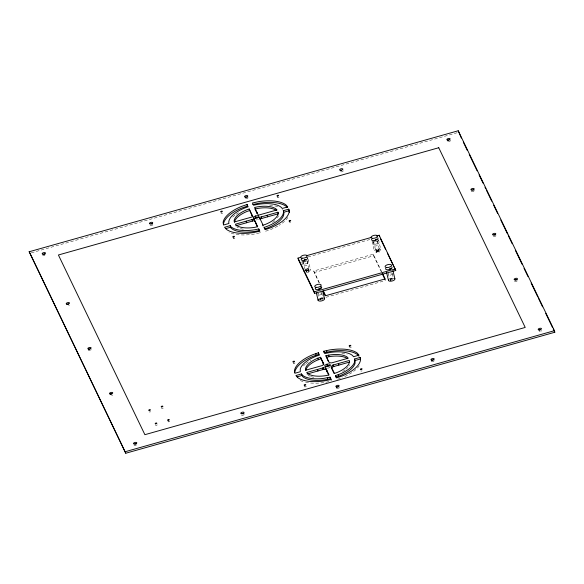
<?xml version="1.0" encoding="UTF-8"?>
<svg xmlns="http://www.w3.org/2000/svg" width="584" height="584" viewBox="0 0 584 584"><rect width="100%" height="100%" fill="white"/><g stroke="black" fill="none" stroke-linecap="round" stroke-linejoin="round"><path stroke-width="0.44" stroke-dasharray="2.92 2.19" d="M265.64 231.227L271.18 229.308A33.85 14.68 -13.4 0 0 278.364 225.752M337.632 379.25L342.523 377.563M31.332 252.821L457.725 132.583M307.994 256.967L369.949 239.498M319.09 282.933L313.732 271.005L373.242 254.222L381.68 271.757M314.104 272.575L373.614 255.792L381.286 271.735M325.996 297.285L385.506 280.502M259.391 232.936L254.383 234.045A33.85 14.68 -13.4 0 1 229.008 232.271M328.792 381.622L325.719 382.301A33.85 14.68 -13.4 0 1 303.709 381.797M282.145 209.408L282.51 210.05M313.732 271.005L319.484 282.963M259.143 230.505L260.223 232.753M392.222 273.626L393.441 278.75A1.92 0.832 -13.4 0 0 391.981 278.232A1.92 0.832 -13.4 0 0 389.908 279.057M390.214 279.524L390.331 280.013M388.265 273.553L389.484 278.678M378.454 239.644L380.812 249.536M377.607 241.097L378.41 244.484A2.256 0.978 -13.4 0 1 375.162 246.017A2.256 0.978 -13.4 0 1 375.045 244.309A2.256 0.978 -13.4 0 1 378.41 244.484M377.352 241.009L379.388 249.55A1.92 0.832 -13.4 0 1 376.636 250.857A1.92 0.832 -13.4 0 1 376.519 249.412A1.92 0.832 -13.4 0 1 379.388 249.55M378.863 249.558L379.323 251.726A1.409 0.613 -13.4 0 1 377.322 252.697A1.409 0.613 -13.4 0 1 377.191 251.638A1.409 0.613 -13.4 0 1 379.323 251.726M376.162 250.324L376.57 252.317M373.607 241.791L375.636 250.332M373.191 242.002L374.001 245.389M372.096 241.44L374.454 251.332M373.242 254.222L373.614 255.792M321.645 292.613L323.076 298.592M322.55 298.599L322.667 299.096A1.409 0.613 -13.4 0 0 320.85 298.979A1.409 0.613 -13.4 0 0 320.054 300.001M319.849 299.366L319.966 299.862M317.9 293.394L319.119 298.519M308.089 259.493L310.44 269.377A3.314 1.438 -13.4 0 1 306.228 271.867M307.235 260.938L308.045 264.333A2.256 0.978 -13.4 0 1 304.79 265.859A2.256 0.978 -13.4 0 1 304.68 264.151A2.256 0.978 -13.4 0 1 308.045 264.333M306.987 260.851L309.024 269.392A1.92 0.832 -13.4 0 1 306.272 270.699A1.92 0.832 -13.4 0 1 306.147 269.253A1.92 0.832 -13.4 0 1 309.024 269.392M308.498 269.399L308.965 271.472M305.797 270.166L306.264 272.232A1.409 0.613 -13.4 0 1 307.819 271.195A1.409 0.613 -13.4 0 1 308.827 271.925A1.409 0.613 -13.4 0 1 306.578 272.465M303.235 261.632L305.271 270.173M302.622 260.997L303.636 265.231M302.512 264.581L301.731 261.282A3.314 1.438 -13.4 0 0 304.279 261.946A3.314 1.438 -13.4 0 0 307.607 260.683M377.169 240.842A2.482 1.073 -13.4 0 1 376.724 241.134M375.57 241.579A2.482 1.073 -13.4 0 1 373.315 241.608M306.841 260.668A2.482 1.073 -13.4 0 1 306.403 260.96M305.249 261.413A2.482 1.073 -13.4 0 1 302.658 261.26M244.236 414.574A1.694 0.737 -13.4 0 1 242.192 415.319A1.694 0.737 -13.4 0 1 241.156 414.64M306.023 386.185A0.847 0.365 -13.4 0 1 305.688 386.798A0.847 0.365 -13.4 0 1 304.541 386.776A0.847 0.365 -13.4 0 1 305.279 386.163M474.558 190.559A1.694 0.737 -13.4 0 1 474.464 190.771M473.967 191.18A1.694 0.737 -13.4 0 1 471.273 191.238M349.502 364.715A22.564 9.789 -13.4 0 1 348.757 366.117M347.911 367.256A22.564 9.789 -13.4 0 1 346.217 368.949M345.086 369.869A22.564 9.789 -13.4 0 1 342.421 371.643M313.761 377.308A22.564 9.789 -13.4 0 1 311.279 376.687M310.367 376.359A22.564 9.789 -13.4 0 1 308.075 375.132M359.211 365.723A33.85 14.68 -13.4 0 1 343.37 377.198M302.986 381.578A33.85 14.68 -13.4 0 1 298.847 379.695M303.446 365.927A28.039 12.162 -13.4 0 1 305.286 364.168M305.987 363.598A28.039 12.162 -13.4 0 1 311.009 360.328M341.844 353.539A28.039 12.162 -13.4 0 1 347.108 354.371M434.569 360.693A1.694 0.737 -13.4 0 1 434.445 360.905M433.897 361.306A1.694 0.737 -13.4 0 1 431.291 361.262M234.79 238.002A0.847 0.365 -13.4 0 1 234.272 238.579A0.847 0.365 -13.4 0 1 233.22 238.542A0.847 0.365 -13.4 0 1 233.739 237.965M339.457 387.572A1.694 0.737 -13.4 0 1 338.691 388.178M338.297 388.331A1.694 0.737 -13.4 0 1 336.428 388.345M136.247 445.278A1.694 0.737 -13.4 0 1 134.028 445.366M152.833 224.825A1.694 0.737 -13.4 0 1 150.745 225.504A1.694 0.737 -13.4 0 1 149.854 224.774M294.723 362.795A0.847 0.365 -13.4 0 1 294.533 363.401A0.847 0.365 -13.4 0 1 293.329 363.445A0.847 0.365 -13.4 0 1 293.942 362.825M278.4 215.766A22.564 9.789 -13.4 0 1 277.422 217.868M274.874 220.694A22.564 9.789 -13.4 0 1 272.465 222.519M243.331 229.205A22.564 9.789 -13.4 0 1 236.732 226.877M362.073 370.884A0.847 0.365 -13.4 0 1 360.788 370.84M541.74 330.602A1.694 0.737 -13.4 0 1 540.879 331.186M540.032 331.413A1.694 0.737 -13.4 0 1 539.229 331.427M390.805 280.313A1.409 0.613 -13.4 0 1 390.63 279.407A1.409 0.613 -13.4 0 1 392.696 279.057A1.409 0.613 -13.4 0 0 391.769 278.991L391.076 279.188A1.409 0.613 -13.4 0 0 390.309 279.94A1.409 0.613 -13.4 0 0 391.244 280.313M222.657 213.123A0.847 0.365 -13.4 0 1 221.664 213.518A0.847 0.365 -13.4 0 1 221.081 213.211M69.379 305.235A1.694 0.737 -13.4 0 1 68.635 305.563M278.991 197.078A0.847 0.365 -13.4 0 1 277.874 197.655A0.847 0.365 -13.4 0 1 277.561 197.107M290.598 222.686A0.847 0.365 -13.4 0 1 289.452 222.613M44.91 255.471A1.694 0.737 -13.4 0 1 42.698 255.551M248.127 197.75A1.694 0.737 -13.4 0 1 246.776 198.575A1.694 0.737 -13.4 0 1 245.105 198.545M258.34 219.248A2.818 1.226 -13.4 0 1 257.741 219.547M257.055 219.781A2.818 1.226 -13.4 0 1 256.339 219.942M343.261 170.732A1.694 0.737 -13.4 0 1 341.859 171.762A1.694 0.737 -13.4 0 1 340.012 171.587M450.439 140.299A1.694 0.737 -13.4 0 1 448.935 141.562M448.505 141.627A1.694 0.737 -13.4 0 1 447.738 141.591M351.137 347.013A0.847 0.365 -13.4 0 1 351.123 347.305M350.86 347.509A0.847 0.365 -13.4 0 1 349.546 347.495M232.695 217.109A27.981 12.133 -13.4 0 1 235.403 214.81M236.06 214.335A27.981 12.133 -13.4 0 1 239.009 212.474M269.684 205.261A27.981 12.133 -13.4 0 1 273.918 205.751M274.816 205.933A27.981 12.133 -13.4 0 1 278.787 207.189M287.875 217.467A33.85 14.68 -13.4 0 1 279.159 225.271M330.15 367.168A2.818 1.226 -13.4 0 1 326.974 368.263M517.081 281.094A1.694 0.737 -13.4 0 1 514.497 281.028M112.741 395.003A1.694 0.737 -13.4 0 1 111.617 395.485M496.02 235.768A1.694 0.737 -13.4 0 1 493.809 236.542A1.694 0.737 -13.4 0 1 493.035 235.688M91.476 349.67A1.694 0.737 -13.4 0 1 91.338 349.882M90.396 350.444A1.694 0.737 -13.4 0 1 88.286 350.385M157.235 424.831A0.847 0.365 -13.4 0 1 156.14 425.371A0.847 0.365 -13.4 0 1 155.716 424.889M169.659 421.225A0.847 0.365 -13.4 0 1 169.083 421.772A0.847 0.365 -13.4 0 1 168.075 421.736A0.847 0.365 -13.4 0 1 168.484 421.188M163.199 408.063A0.847 0.365 -13.4 0 1 162.155 408.493A0.847 0.365 -13.4 0 1 161.637 408.121M150.665 411.676A0.847 0.365 -13.4 0 1 149.708 412.005A0.847 0.365 -13.4 0 1 149.146 411.735M308.14 259.865A3.314 1.438 -13.4 0 1 307.98 260.267M305.125 269.582A3.314 1.438 -13.4 0 1 310.44 269.377M378.512 240.017A3.314 1.438 -13.4 0 1 375.913 241.864A3.314 1.438 -13.4 0 1 372.373 241.754M321.835 294.088A2.256 0.978 -13.4 0 1 318.375 295M317.74 294.161A2.256 0.978 -13.4 0 1 318.733 293.351M320.397 292.912A2.256 0.978 -13.4 0 1 322.003 293.292M321.112 299.621A1.409 0.613 -13.4 0 1 319.893 299.03A1.409 0.613 -13.4 0 1 321.966 298.314A1.409 0.613 -13.4 0 1 322.113 299.278M321.266 299.818A1.92 0.832 -13.4 0 1 319.609 299.738M319.828 298.665A1.92 0.832 -13.4 0 1 322.784 298.227M319.879 298.431A3.314 1.438 -13.4 0 1 322.353 297.884M392.711 279.269A1.409 0.613 -13.4 0 1 392.178 279.583M391.127 279.816A1.409 0.613 -13.4 0 1 390.229 279.247A1.409 0.613 -13.4 0 1 391.776 278.48A1.409 0.613 -13.4 0 1 392.944 278.918M389.543 278.94A3.314 1.438 -13.4 0 1 393.485 278.072M391.149 280.05A1.92 0.832 -13.4 0 1 389.776 279.736M392.463 273.692A2.256 0.978 -13.4 0 1 390.893 274.976A2.256 0.978 -13.4 0 1 388.382 275.027M388.316 274.035A2.256 0.978 -13.4 0 1 388.652 273.765M390.769 273.071A2.256 0.978 -13.4 0 1 392.134 273.254M376.95 251.127A1.409 0.613 -13.4 0 0 378.95 250.156A1.409 0.613 -13.4 0 0 376.819 250.069A1.409 0.613 -13.4 0 0 376.95 251.127M306.476 270.947A1.409 0.613 -13.4 0 0 308.615 270.063A1.409 0.613 -13.4 0 0 306.629 269.837A1.409 0.613 -13.4 0 0 306.476 270.947A1.409 0.613 -13.4 0 0 308.644 270.056A1.409 0.613 -13.4 0 0 306.651 269.83A1.409 0.613 -13.4 0 0 306.498 270.939M306.381 270.45A1.409 0.613 -13.4 0 0 308.52 269.56A1.409 0.613 -13.4 0 0 306.534 269.341A1.409 0.613 -13.4 0 0 306.381 270.45M376.863 251.098A1.409 0.613 -13.4 0 0 379.009 250.207A1.409 0.613 -13.4 0 0 377.023 249.988A1.409 0.613 -13.4 0 0 376.863 251.098M376.746 250.609A1.409 0.613 -13.4 0 0 378.892 249.718A1.409 0.613 -13.4 0 0 376.899 249.499A1.409 0.613 -13.4 0 0 376.746 250.609M375.833 252.003A3.314 1.438 -13.4 0 0 380.863 249.908A3.314 1.438 -13.4 0 0 376.198 249.39A3.314 1.438 -13.4 0 0 375.833 252.003"/><path stroke-width="0.88" d="M332.712 365.146L331.121 366.526L334.442 373.417L337.26 372.439A22.564 9.789 -13.4 0 0 349.502 361.773L349.305 360.467L332.712 365.146L333.084 366.716L331.5 368.095L332.267 369.694M247.025 204.524L241.477 206.437A33.85 14.68 -13.4 0 0 223.11 222.438L223.497 225.015L228.906 223.489A27.981 12.133 -13.4 0 1 246.558 207.305L248.134 206.838L247.025 204.524L247.397 206.094L241.849 208.006A33.85 14.68 -13.4 0 0 223.482 224.008M249.186 209.014L246.368 209.992A22.564 9.789 -13.4 0 0 234.118 220.657L234.315 221.964L252.901 216.73L249.186 209.014L252.492 216.679M249.558 210.583L246.74 211.561A22.564 9.789 -13.4 0 0 234.498 222.227M318.36 352.772L312.82 354.692A33.85 14.68 -13.4 0 0 294.453 370.694L294.84 373.271L300.315 371.723L300.271 369.015A28.039 12.162 -13.4 0 1 316.813 355.933L319.477 355.087L318.36 352.772L318.74 354.342L313.192 356.262A33.85 14.68 -13.4 0 0 294.825 372.263M320.528 357.269L317.703 358.24A22.564 9.789 -13.4 0 0 305.461 368.913L305.658 370.219L322.258 365.54L323.843 364.161L320.528 357.269L323.828 364.927M320.901 358.839L318.083 359.81A22.564 9.789 -13.4 0 0 305.833 370.482M335.486 375.592L338.158 374.753A28.039 12.162 -13.4 0 0 354.692 361.671L354.649 358.956L360.131 357.415L360.503 358.985L355.021 360.525L355.065 363.241A28.039 12.162 -13.4 0 1 338.53 376.322L335.866 377.162L335.486 375.592L336.603 377.906L342.151 375.994A33.85 14.68 -13.4 0 0 360.518 359.992L360.131 357.415M289.16 210.729L283.751 212.255A27.981 12.133 -13.4 0 1 266.107 228.446L264.523 228.913L264.151 227.344L265.727 226.877A27.981 12.133 -13.4 0 0 283.379 210.685L288.788 209.16L289.423 212.445M29.2 251.748L458.228 130.765L554.428 330.683L554.8 332.252L125.772 453.235L29.2 251.748L125.772 453.235M230.154 225.694L224.577 227.264L226.468 229.417A33.85 14.68 -13.4 0 0 254.003 232.476L259.851 231.184L258.77 228.935A27.981 12.133 -13.4 0 1 230.519 226.344L230.154 225.694L230.892 227.913A27.981 12.133 -13.4 0 0 259.143 230.505L258.77 228.935M253.982 218.971L235.396 224.212L236.359 225.307A22.564 9.789 -13.4 0 0 254.719 227.344L257.69 226.687L253.982 218.971L257.347 226.76M259.391 217.445L277.969 212.211L278.342 213.781L259.763 219.022L259.391 217.445L263.099 225.161L265.917 224.19A22.564 9.789 -13.4 0 0 278.166 213.518L277.969 212.211M225.752 228.607L230.527 227.264M235.775 225.782L254.354 220.548M376.556 235.958L379.169 235.221L395.755 270.48L314.608 293.365L298.395 259.676L298.015 258.099L300.636 257.361M306.746 255.639L371.314 237.433M298.015 258.099L314.228 291.796L395.383 268.91M301.49 373.95L295.92 375.519L297.803 377.673A33.85 14.68 -13.4 0 0 325.346 380.731L331.194 379.432L330.099 377.162L324.098 378.33A28.039 12.162 -13.4 0 1 302.227 375.016L301.49 373.95L302.6 376.585A28.039 12.162 -13.4 0 0 324.47 379.899L330.471 378.731L331.201 380.25M323.339 367.789L306.739 372.468L307.695 373.563A22.564 9.789 -13.4 0 0 326.054 375.6L329.033 374.943L325.711 368.051L323.339 367.789L323.711 369.358L326.091 369.621L328.683 375.016M297.088 376.863L301.862 375.519M307.111 374.037L323.711 369.358M333.084 366.716L349.685 362.036M125.399 451.666L554.428 330.683M252.806 204.568L258.654 203.268A33.85 14.68 -13.4 0 1 286.197 206.327L287.138 207.408M323.777 351.247L329.617 349.955A33.85 14.68 -13.4 0 1 357.16 353.013L359.05 355.167L353.473 356.736L352.743 355.671A28.039 12.162 -13.4 0 0 330.873 352.356L324.865 353.524L323.777 351.247L324.149 352.816L329.997 351.524A33.85 14.68 -13.4 0 1 357.532 354.583L358.948 356.196M325.938 355.744L328.909 355.087A22.564 9.789 -13.4 0 1 347.268 357.123L348.225 358.218L331.624 362.898L329.252 362.635L325.938 355.744L328.113 361.058M326.31 357.313L329.281 356.656A22.564 9.789 -13.4 0 1 347.641 358.693M461.36 138.072L458.228 130.765M463.331 142.167L467.273 150.365M469.244 154.461L477.128 170.849M479.099 174.945L483.041 183.135M485.012 187.23L485.8 188.873M486.589 190.508L491.721 201.159M493.692 205.261L497.634 213.452M500.787 220.007L507.489 233.936M508.277 235.571L512.219 243.769M515.373 250.324L522.074 264.253M524.045 268.348L527.987 276.539M531.141 283.094L537.849 297.022M538.638 298.665L542.58 306.856M545.733 313.411L552.435 327.339M553.223 328.982L554.8 332.252M380.337 238.433L385.476 249.12M387.455 253.222L394.178 267.195M394.966 268.837L395.755 270.48M382.447 273.356L385.133 278.933L325.624 295.716L323.317 290.927M382.053 273.327L385.126 279.707M323.31 291.701L325.23 295.687M264.151 227.344L265.26 229.658L270.808 227.738A33.85 14.68 -13.4 0 0 289.175 211.737L288.788 209.16M262.391 224.49L263.114 225.986M332.654 370.497L334.092 373.49M392.901 270.494L394.864 278.736M379.169 235.221L379.542 236.79M386.542 272.29L388.506 280.532M354.649 358.956L355.021 360.525M322.726 291.161L324.492 298.585M338.486 363.511L338.859 365.088M338.158 374.753L338.53 376.322M316.367 292.956L318.141 300.373M333.435 364.942L333.807 366.511M314.228 291.796L314.608 293.365M328.712 355.13L329.084 356.7M326.551 350.634L326.923 352.203M326.945 364.219L327.317 365.788M330.099 377.162L330.471 378.731M326.865 370.446L327.244 372.023M325.711 368.051L326.091 369.621M327.288 377.709L327.661 379.279M322.689 361.759L323.062 363.328M322.616 367.993L322.988 369.562M283.379 210.685L283.751 212.255M317.893 358.174L318.265 359.751M315.732 353.685L316.105 355.254M317.557 369.416L317.93 370.986M267.151 215.262L267.523 216.832M261.369 216.89L261.741 218.46M256.756 211.977L257.135 213.554L254.967 209.057L257.946 208.4A22.564 9.789 -13.4 0 1 276.305 210.437M255.602 215.963L255.974 217.533M255.529 222.197L255.901 223.767M254.376 219.796L254.748 221.365M251.346 213.503L251.719 215.08M251.996 219.533L252.376 221.102M246.222 221.161L246.594 222.73M376.789 239.272A2.482 1.073 -13.4 0 1 376.351 239.564M375.811 239.812A2.482 1.073 -13.4 0 1 375.198 240.009M305.483 259.646A2.482 1.073 -13.4 0 1 304.242 259.968M320.981 287.481A2.482 1.073 -13.4 0 1 320.944 287.773M320.747 288.087A2.482 1.073 -13.4 0 1 320.397 288.394M319.93 288.671A2.482 1.073 -13.4 0 1 318.74 289.087M390.908 268.421A2.482 1.073 -13.4 0 1 390.484 268.72M389.959 268.976A2.482 1.073 -13.4 0 1 389.36 269.188M472.631 190.114A1.694 0.737 -13.4 0 1 473.865 190.012M242.718 413.764A1.694 0.737 -13.4 0 1 243.9 413.735M431.664 360.642A1.694 0.737 -13.4 0 1 433.211 360.087M336.676 387.389A1.694 0.737 -13.4 0 1 337.421 387.053M338.275 386.885A1.694 0.737 -13.4 0 1 338.676 386.878M135.189 444.074A1.694 0.737 -13.4 0 1 136.437 443.942M151.497 223.927A1.694 0.737 -13.4 0 1 152.65 223.949M67.072 304.6A1.694 0.737 -13.4 0 1 68.678 304.111M539.149 330.252A1.694 0.737 -13.4 0 1 540.361 329.858M43.858 254.259A1.694 0.737 -13.4 0 1 45.099 254.135M253.901 218.759A2.818 1.226 -13.4 0 1 256.332 217.445A2.818 1.226 -13.4 0 1 258.989 217.628M245.316 197.596A1.694 0.737 -13.4 0 1 246.047 197.253M246.908 197.078A1.694 0.737 -13.4 0 1 247.66 197.115M340.399 170.783A1.694 0.737 -13.4 0 1 341.56 170.324M447.972 140.364A1.694 0.737 -13.4 0 1 449.213 140.021M325.244 367.007A2.818 1.226 -13.4 0 1 327.675 365.701A2.818 1.226 -13.4 0 1 330.332 365.883M515.592 280.05A1.694 0.737 -13.4 0 1 517.22 279.875M110.193 394.529A1.694 0.737 -13.4 0 1 111.741 393.974M494.4 235.002A1.694 0.737 -13.4 0 1 495.604 234.951M88.593 349.59A1.694 0.737 -13.4 0 1 90.148 349.042M304.359 271.48A3.314 1.438 -13.4 0 1 304.089 271.173M377.695 237.797A3.314 1.438 -13.4 0 1 375.008 240.433A3.314 1.438 -13.4 0 1 371.723 239.119M376.731 239.112A2.256 0.978 -13.4 0 1 376.395 239.382M375.95 239.637A2.256 0.978 -13.4 0 1 375.424 239.841M306.863 257.413A3.314 1.438 -13.4 0 1 306.768 259.413A3.314 1.438 -13.4 0 1 302.395 260.384A3.314 1.438 -13.4 0 1 301.731 258.544M305.06 259.683A2.256 0.978 -13.4 0 1 304.49 259.836M320.915 286.613A3.314 1.438 -13.4 0 1 320.82 288.613A3.314 1.438 -13.4 0 1 316.448 289.584A3.314 1.438 -13.4 0 1 315.783 287.751M319.112 288.883A2.256 0.978 -13.4 0 1 318.543 289.036M323.755 298.044A3.314 1.438 -13.4 0 1 323.66 300.045A3.314 1.438 -13.4 0 1 319.287 301.016A3.314 1.438 -13.4 0 1 318.623 299.176M394.587 278.429A3.314 1.438 -13.4 0 1 391.901 281.057A3.314 1.438 -13.4 0 1 388.615 279.751M391.747 266.998A3.314 1.438 -13.4 0 1 389.061 269.633A3.314 1.438 -13.4 0 1 385.776 268.326M390.784 268.312A2.256 0.978 -13.4 0 1 390.448 268.589M390.002 268.837A2.256 0.978 -13.4 0 1 389.477 269.041M438.745 147.737L58.407 254.989L144.883 434.686L525.213 327.442L438.745 147.737M276.889 209.963L258.31 215.204L254.595 207.488L257.566 206.831A22.564 9.789 -13.4 0 1 275.925 208.868L276.889 209.963M287.708 206.911L282.138 208.481L281.773 207.838A27.981 12.133 -13.4 0 0 253.514 205.239L252.434 202.998L258.281 201.699A33.85 14.68 -13.4 0 1 285.817 204.758L287.708 206.911M110.398 394.01A1.694 0.737 -13.4 0 0 112.741 392.813A1.694 0.737 -13.4 0 0 110.135 392.769A1.694 0.737 -13.4 0 0 110.398 394.01M325.952 366.672A2.818 1.226 -13.4 0 0 330.237 364.898A2.818 1.226 -13.4 0 0 326.259 364.452A2.818 1.226 -13.4 0 0 325.952 366.672M304.614 385.36A0.847 0.365 -13.4 0 0 305.797 384.768A0.847 0.365 -13.4 0 0 304.505 384.739A0.847 0.365 -13.4 0 0 304.614 385.36M150.183 223.927A1.694 0.737 -13.4 0 0 152.716 222.832A1.694 0.737 -13.4 0 0 150.292 222.606A1.694 0.737 -13.4 0 0 150.183 223.927M340.435 170.309A1.694 0.737 -13.4 0 0 342.881 169.163A1.694 0.737 -13.4 0 0 340.363 169.024A1.694 0.737 -13.4 0 0 340.435 170.309M515.059 279.897A1.694 0.737 -13.4 0 0 517.424 278.707A1.694 0.737 -13.4 0 0 514.832 278.648A1.694 0.737 -13.4 0 0 515.059 279.897M221.183 211.948A0.847 0.365 -13.4 0 0 222.351 211.35A0.847 0.365 -13.4 0 0 221.044 211.335A0.847 0.365 -13.4 0 0 221.183 211.948M241.623 413.742A1.694 0.737 -13.4 0 0 244.054 412.589A1.694 0.737 -13.4 0 0 241.52 412.465A1.694 0.737 -13.4 0 0 241.623 413.742M471.573 190.026A1.694 0.737 -13.4 0 0 474.186 188.99A1.694 0.737 -13.4 0 0 471.85 188.683A1.694 0.737 -13.4 0 0 471.573 190.026M431.875 360.124A1.694 0.737 -13.4 0 0 434.211 358.919A1.694 0.737 -13.4 0 0 431.605 358.883A1.694 0.737 -13.4 0 0 431.875 360.124M336.661 386.929A1.694 0.737 -13.4 0 0 339.136 385.798A1.694 0.737 -13.4 0 0 336.647 385.63A1.694 0.737 -13.4 0 0 336.661 386.929M134.225 443.979A1.694 0.737 -13.4 0 0 136.795 442.906A1.694 0.737 -13.4 0 0 134.408 442.643A1.694 0.737 -13.4 0 0 134.225 443.979M360.868 369.497A0.847 0.365 -13.4 0 0 362.065 368.906A0.847 0.365 -13.4 0 0 360.773 368.869A0.847 0.365 -13.4 0 0 360.868 369.497M349.473 346.122A0.847 0.365 -13.4 0 0 350.816 345.633A0.847 0.365 -13.4 0 0 349.699 345.436A0.847 0.365 -13.4 0 0 349.473 346.122M233.264 237.111A0.847 0.365 -13.4 0 0 234.454 236.52A0.847 0.365 -13.4 0 0 233.169 236.476A0.847 0.365 -13.4 0 0 233.264 237.111M293.27 361.992A0.847 0.365 -13.4 0 0 294.555 361.459A0.847 0.365 -13.4 0 0 293.365 361.328A0.847 0.365 -13.4 0 0 293.27 361.992M538.857 329.858A1.694 0.737 -13.4 0 0 541.47 328.821A1.694 0.737 -13.4 0 0 539.141 328.507A1.694 0.737 -13.4 0 0 538.857 329.858M67.007 304.154A1.694 0.737 -13.4 0 0 69.511 303.038A1.694 0.737 -13.4 0 0 67.05 302.848A1.694 0.737 -13.4 0 0 67.007 304.154M254.609 218.423A2.818 1.226 -13.4 0 0 258.894 216.642A2.818 1.226 -13.4 0 0 254.923 216.204A2.818 1.226 -13.4 0 0 254.609 218.423M277.4 196.085A0.847 0.365 -13.4 0 0 278.619 195.509A0.847 0.365 -13.4 0 0 277.356 195.443A0.847 0.365 -13.4 0 0 277.4 196.085M289.401 221.234A0.847 0.365 -13.4 0 0 290.715 220.723A0.847 0.365 -13.4 0 0 289.569 220.555A0.847 0.365 -13.4 0 0 289.401 221.234M42.887 254.164A1.694 0.737 -13.4 0 0 45.457 253.098A1.694 0.737 -13.4 0 0 43.07 252.836A1.694 0.737 -13.4 0 0 42.887 254.164M88.761 349.086A1.694 0.737 -13.4 0 0 91.126 347.896A1.694 0.737 -13.4 0 0 88.534 347.83A1.694 0.737 -13.4 0 0 88.761 349.086M245.353 197.122A1.694 0.737 -13.4 0 0 247.798 195.976A1.694 0.737 -13.4 0 0 245.28 195.837A1.694 0.737 -13.4 0 0 245.353 197.122M447.724 140.065A1.694 0.737 -13.4 0 0 450.14 138.904A1.694 0.737 -13.4 0 0 447.592 138.795A1.694 0.737 -13.4 0 0 447.724 140.065M493.436 234.972A1.694 0.737 -13.4 0 0 495.801 233.79A1.694 0.737 -13.4 0 0 493.217 233.717A1.694 0.737 -13.4 0 0 493.436 234.972M155.57 423.794A0.847 0.365 -13.4 0 0 156.855 423.261A0.847 0.365 -13.4 0 0 155.665 423.13A0.847 0.365 -13.4 0 0 155.57 423.794M149.139 410.428A0.847 0.365 -13.4 0 0 150.424 409.895A0.847 0.365 -13.4 0 0 149.234 409.764A0.847 0.365 -13.4 0 0 149.139 410.428M168.017 420.283A0.847 0.365 -13.4 0 0 169.302 419.75A0.847 0.365 -13.4 0 0 168.112 419.619A0.847 0.365 -13.4 0 0 168.017 420.283M161.585 406.917A0.847 0.365 -13.4 0 0 162.87 406.384A0.847 0.365 -13.4 0 0 161.68 406.252A0.847 0.365 -13.4 0 0 161.585 406.917M372.461 238.345A3.314 1.438 -13.4 0 0 377.498 236.257A3.314 1.438 -13.4 0 0 372.826 235.739A3.314 1.438 -13.4 0 0 372.461 238.345M302.096 258.186A3.314 1.438 -13.4 0 0 307.133 256.099A3.314 1.438 -13.4 0 0 302.461 255.58A3.314 1.438 -13.4 0 0 302.096 258.186M316.148 287.386A3.314 1.438 -13.4 0 0 321.178 285.299A3.314 1.438 -13.4 0 0 316.513 284.78A3.314 1.438 -13.4 0 0 316.148 287.386M386.513 267.545A3.314 1.438 -13.4 0 0 391.55 265.457A3.314 1.438 -13.4 0 0 386.878 264.939A3.314 1.438 -13.4 0 0 386.513 267.545"/></g></svg>
